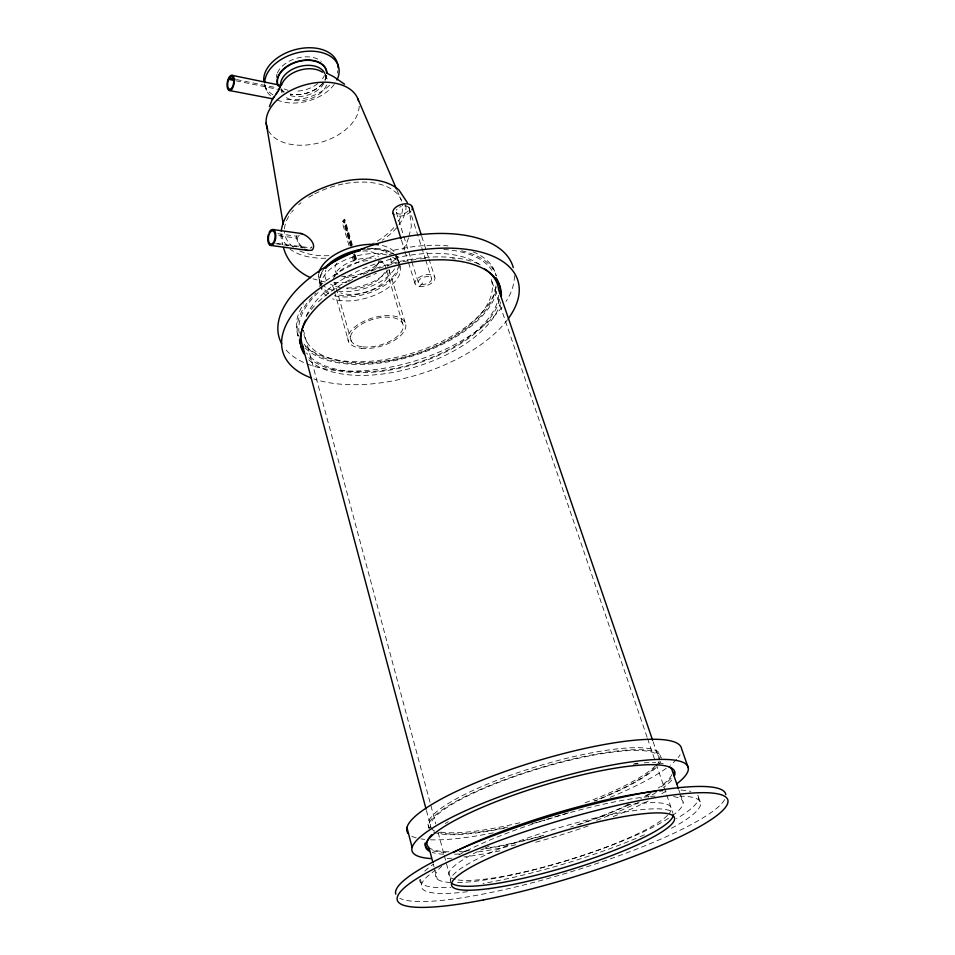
<?xml version="1.0" encoding="UTF-8"?>
<svg xmlns="http://www.w3.org/2000/svg" width="955" height="955" viewBox="0 0 955 955"><rect width="100%" height="100%" fill="white"/><g stroke="black" fill="none" stroke-linecap="round" stroke-linejoin="round"><path stroke-width="0.72" stroke-dasharray="4.78 3.58" d="M296.408 237.986L296.969 235.276M408.549 237.843L406.138 244.611L402.079 250.688M408.931 236.506L411.366 226.383L409.134 207.235M325.273 80.089L326.144 77.761M311.772 246.856L310.745 248.228M375.924 266.743L378.825 262.565C369.346 272.426 355.153 277.177 341.627 276.186M419.532 286.404L424.975 280.543M355.26 254.77L356.513 259.02L353.672 261.455L352.013 255.809M395.322 259.151L398.068 256.597L387.551 266.338M299.273 235.193C294.486 239.001 300.383 246.653 304.8 248.288M355.212 259.999L354.663 260.285L353.374 256.059M366.183 277.81L376.377 273.261M346.868 282.358L331.015 282.931M277.547 243.489L311.151 247.906M278.729 235.634L296.396 238.105L298.796 244.552L302.747 248.276M277.798 233.641L296.587 236.267M275.673 243.692L307.283 248.312M236.565 79.575L276.723 87.8M235.909 80.793L277.535 89.293M325.178 282.059L313.025 278.848M287.288 245.853L283.516 241.543L280.961 232.459L281.033 237.353L282.752 244.826M325.321 74.621L326.467 77.009M397.077 190.379L401.184 199.977M698.571 797.294L700.636 803.215M678.886 790.083L679.829 792.793M680.294 794.154L683.1 802.307M492.494 266.911L493.46 269.716M653.136 741.784L658.914 758.676M647.072 737.188L491.037 278.824A97.637 48.932 -16.9 0 1 406.83 356.382A97.637 48.932 -16.9 0 1 303.392 330.108L435.826 823.95M647.562 738.597L655.715 762.579M656.204 763.988L666.28 793.605M666.757 795.014L673 813.35M421.704 236.267L428.473 257.408M428.926 258.817L434.8 277.141M409.026 207.796L425.226 258.542M425.679 259.951L431.529 278.275M396.277 212.261L403.368 234.835M403.81 236.243L408.239 250.353M408.68 251.774L411.342 260.238M411.784 261.646L418.421 282.811M401.47 240.194L404.562 250.067M405.004 251.487L408.095 261.36M408.537 262.768L415.15 283.945M398.414 260.249L399.238 262.923M397.602 258.829L396.397 254.925A40.659 21.595 -16.2 0 0 378.323 244.778M405.159 322.575L388.554 268.104A29.366 15.423 -16.2 0 1 374.682 288.482A29.366 15.423 -16.2 0 1 340.637 292.875M386.13 269.25L384.829 264.977A26.668 14.074 -16.2 0 0 380.591 260.691M386.56 270.683L402.592 323.459M352.347 244.862L344.851 219.399L342.081 221.87L349.112 245.913M352.073 246.187L344.158 219.304L343.693 220.796M354.221 253.708L355.881 259.366M351.165 246.259L343.621 220.354L343.048 220.689L350.473 246.163M353.589 254.305L355.32 260.393L355.809 258.924M351.297 341.15L334.632 282.429A26.668 14.074 -16.2 0 0 339.097 286.56M334.059 290.129L333.271 287.324A29.366 15.423 -16.2 0 1 332.268 283.42M334.453 291.526L348.742 342.021M318.504 276.544L319.603 280.484M265.442 87.001L266.385 90.403M438.142 832.593L443.944 854.188M444.326 855.62L450.891 880.104M426.443 810.532L431.039 827.806A119.447 24.352 -16.9 0 1 541.664 767.808A119.447 24.352 -16.9 0 1 659.404 760.085M428.604 826.409L429.129 828.367A121.452 24.758 -16.9 0 1 538.572 768.25A121.452 24.758 -16.9 0 1 661.385 758.151M297.435 333.307L298.187 336.16A103.558 52 -16.9 0 1 315.759 293.209M433.295 864.012L434.024 866.77M434.394 868.143L437.306 879.185M421.621 883.924L420.021 877.776A145.554 25.487 -16.9 0 0 450.808 887.362M405.672 205.134L406.054 207.808A66.277 37.209 -16.1 0 1 382.334 240.206M451.249 882.754A116.367 19.78 -16.9 0 1 548.433 831.005A116.367 19.78 -16.9 0 1 672.595 812.669M667.593 815.295A116.152 20.162 -16.9 0 1 566.793 860.562A116.152 20.162 -16.9 0 1 456.633 879.734M455.177 879.436A116.152 20.162 -16.9 0 1 483.326 848.816M484.722 848.159A116.152 20.162 -16.9 0 1 489.056 846.178M626.647 805.113A116.152 20.162 -16.9 0 1 630.658 804.528M633.595 804.134A116.152 20.162 -16.9 0 1 669.025 813.708M390.702 258.208A34.141 18.133 -16.2 0 1 390.44 265.526M388.1 269.883A34.141 18.133 -16.2 0 1 343.036 287.837M340.326 287.527A34.141 18.133 -16.2 0 1 330.526 284.172M326.168 279.803A34.141 18.133 -16.2 0 1 325.858 270.181M371.113 248.3A34.141 18.133 -16.2 0 1 387.097 253.194M378.992 259.927A22.729 12.129 -16.2 0 1 369.072 272.199M356.943 276.723A22.729 12.129 -16.2 0 1 343.621 276.926M337.915 274.479A22.729 12.129 -16.2 0 1 336.793 263.186M362.757 251.022A22.729 12.129 -16.2 0 1 378.323 256.835M398.581 265.514A40.719 21.523 -16.2 0 1 375.53 288.697A40.719 21.523 -16.2 0 1 335.551 294.522M328.878 292.373A40.719 21.523 -16.2 0 1 321.799 286.846M321.167 285.879A40.719 21.523 -16.2 0 1 320.737 274.455M321.298 273.226A40.719 21.523 -16.2 0 1 324.569 268.224M367.293 248.539A40.719 21.523 -16.2 0 1 392.827 253.373M393.866 254.161A40.719 21.523 -16.2 0 1 398.677 264.356M396.922 256.238A40.659 21.595 -16.2 0 1 397.173 262.84M394.558 268.928A40.659 21.595 -16.2 0 1 338.727 291.323M333.104 290.332A40.659 21.595 -16.2 0 1 324.211 286.404M321.429 283.874A40.659 21.595 -16.2 0 1 318.624 274.181M402.604 208.787A60.75 34.07 -16.2 0 1 398.139 221.727M393.83 227.565A60.75 34.07 -16.2 0 1 372.343 243.895M328.938 255.665A60.75 34.07 -16.2 0 1 298.927 250.508M293.281 247.059A60.75 34.07 -16.2 0 1 284.459 231.468M284.483 228.83A60.75 34.07 -16.2 0 1 290.738 213.395M291.645 212.189A60.75 34.07 -16.2 0 1 293.412 210.052M298.652 204.812A60.75 34.07 -16.2 0 1 301.028 202.806M308.68 197.375A60.75 34.07 -16.2 0 1 313.526 194.545M314.78 193.877A60.75 34.07 -16.2 0 1 344.122 183.766M345.567 183.503A60.75 34.07 -16.2 0 1 402.58 205.755M326.55 85.031A23.66 15.22 -16 0 1 307.653 99.583A23.66 15.22 -16 0 1 284.53 96.18M282.047 92.886A23.66 15.22 -16 0 1 281.057 89.042M325.058 74.681A23.66 15.22 -16 0 1 327.195 79.563M325.178 74.645A23.016 14.862 -16 0 1 324.843 81.259M323.924 83.288A23.016 14.862 -16 0 1 287.658 94.545M281.534 88.887A23.016 14.862 -16 0 0 283.957 92.098L280.865 89.746A25.51 16.521 -16 0 0 283.826 91.883M359.175 106.208A47.643 29.796 -16 0 1 319.436 142.761A47.643 29.796 -16 0 1 268.271 130.405M337.903 70.431A38.033 24.723 -16 0 1 337.306 73.129M329.594 85.234A38.033 24.723 -16 0 1 283.504 98.843M273.011 94.891A38.033 24.723 -16 0 1 264.129 83.348M326.753 75.493A25.51 16.521 -16 0 1 325.13 80.005M322.886 83.264A25.51 16.521 -16 0 1 290.213 94.175M324.378 75.505A25.164 16.354 -16 0 1 322.456 78.788M317.74 83.598A25.164 16.354 -16 0 1 295.322 91.191M288.016 90.295A25.164 16.354 -16 0 1 284.22 88.922M276.413 77.462A25.164 16.354 -16 0 1 277.034 74.096M277.439 72.962A25.164 16.354 -16 0 1 297.268 58.088A25.164 16.354 -16 0 1 321.358 61.359M326.467 75.6A25.2 16.319 -16 0 1 290.38 94.056M284.077 91.787A25.2 16.319 -16 0 1 281.14 89.675M325.762 258.22A63.03 35.323 -16.1 0 1 290.117 249.1M334.25 84.422A38.081 24.675 -16 0 1 276.652 99.702M270.48 95.691A38.081 24.675 -16 0 1 264.702 84.171M724.63 799.586A172.389 29.593 -16.9 0 1 569.347 872.297A172.389 29.593 -16.9 0 1 399.799 898.285M679.638 796.148A145.817 24.997 -16.9 0 1 669.574 829.274M467.413 891.695A145.817 24.997 -16.9 0 1 435.11 870.506M496.087 287.001A103.45 52.131 -16.9 0 1 411.629 353.362A103.45 52.131 -16.9 0 1 304.55 345.173M298.33 335.874A103.45 52.131 -16.9 0 1 303.714 303.762M319.268 286.297A103.45 52.131 -16.9 0 1 448.002 245.889M473.083 251.822A103.45 52.131 -16.9 0 1 496.087 275.84M496.719 291.203A103.558 52 -16.9 0 1 411.163 356.442A103.558 52 -16.9 0 1 305.302 347.99M389.163 254.555A103.558 52 -16.9 0 1 396.468 252.765M461.563 250.783A103.558 52 -16.9 0 1 496.361 275.971M495.92 285.855A101.851 51.14 -16.9 0 1 412.262 355.32A101.851 51.14 -16.9 0 1 304.072 344.158M299.225 333.116A101.851 51.14 -16.9 0 1 319.448 291.323M443.777 249.47A101.851 51.14 -16.9 0 1 491.885 270.372M410.925 211.341A10.147 5.635 -17.8 0 1 397.447 216.057M306.197 316.153A97.637 48.932 -16.9 0 1 385.593 260.631A97.637 48.932 -16.9 0 1 480.544 265.156M673.562 796.577A129.283 22.622 -16.9 0 1 673.896 814.52M668.572 818.244A129.283 22.622 -16.9 0 1 455.75 882.611M450.366 882.48A129.283 22.622 -16.9 0 1 441.747 866.304M459.021 854.821A129.283 22.622 -16.9 0 1 545.019 819.987M546.451 819.533A129.283 22.622 -16.9 0 1 649.102 796.613M650.653 796.47A129.283 22.622 -16.9 0 1 655.13 796.136M697.771 795.205A145.554 25.487 -16.9 0 1 676.582 818.662M644.446 834.789A145.554 25.487 -16.9 0 1 637.582 837.762M636.185 838.347A145.554 25.487 -16.9 0 1 483.063 883.435M424.796 871.115A145.554 25.487 -16.9 0 1 433.439 864.191M681.011 790.083A145.554 25.487 -16.9 0 1 690.859 791.385M671.783 774.612A128.054 24.89 -16.9 0 1 658.329 788.006M649.042 793.88A128.054 24.89 -16.9 0 1 640.805 798.44M627.913 804.814A128.054 24.89 -16.9 0 1 570.613 827.078M543.765 835.255A128.054 24.89 -16.9 0 1 485.689 848.398M469.406 850.63A128.054 24.89 -16.9 0 1 459.128 851.514M448.898 851.788A128.054 24.89 -16.9 0 1 429.81 848.124M633.308 764.227A128.054 24.89 -16.9 0 1 638.119 763.833M671.675 780.092A130.143 25.14 -16.9 0 1 663.379 787.565M656.157 792.483A130.143 25.14 -16.9 0 1 648.457 797.043M639.265 801.925A130.143 25.14 -16.9 0 1 596.636 820.333M515.796 844.757A130.143 25.14 -16.9 0 1 476.76 852.123M459.343 853.961A130.143 25.14 -16.9 0 1 454.198 854.236M443.574 854.2A130.143 25.14 -16.9 0 1 432.209 852.397M666.053 791.146A144.253 27.886 -16.9 0 1 659.821 794.811M648.099 801.042A144.253 27.886 -16.9 0 1 613.05 816.644M588.125 825.98A144.253 27.886 -16.9 0 1 532.21 843.158M499.919 850.821A144.253 27.886 -16.9 0 1 463.927 856.957M451.918 858.187A144.253 27.886 -16.9 0 1 445.09 858.617M680.091 754.796A143.405 29.438 -16.9 0 1 678.205 757.542M676.653 759.38A143.405 29.438 -16.9 0 1 670.267 765.253M666.232 768.321A143.405 29.438 -16.9 0 1 609.923 797.473M568.38 812.777A143.405 29.438 -16.9 0 1 530.944 823.962M493.246 832.856A143.405 29.438 -16.9 0 1 430.395 839.791M424.724 839.397A143.405 29.438 -16.9 0 1 420.964 838.908M416.249 837.893A143.405 29.438 -16.9 0 1 410.364 835.398M655.548 765.683A121.381 24.89 -16.9 0 1 583.135 803.489M519.842 822.733A121.381 24.89 -16.9 0 1 440.231 832.008M430.06 828.224A121.381 24.89 -16.9 0 1 535.922 766.805A121.381 24.89 -16.9 0 1 660.645 757.625M659.141 761.099A119.447 24.352 -16.9 0 1 656.574 765.564M654.402 767.987A119.447 24.352 -16.9 0 1 594.082 800.935M507.976 827.006A119.447 24.352 -16.9 0 1 438.823 832.545M434.716 831.065A119.447 24.352 -16.9 0 1 431.636 828.725M498.701 295.238A102.161 50.77 -16.9 0 1 414.076 363.628A102.161 50.77 -16.9 0 1 306.543 352.932M348.551 281.558A102.161 50.77 -16.9 0 1 353.863 278.765M363.437 274.276A102.161 50.77 -16.9 0 1 415.974 259.509M420.439 258.96A102.161 50.77 -16.9 0 1 426.348 258.399M452.407 258.662A102.161 50.77 -16.9 0 1 455.26 259.008M507.535 319.65A122.813 60.857 -16.9 0 1 313.741 378.872M514.411 275.685A122.192 61.621 -16.9 0 1 506.066 301.434M502.02 307.2A122.192 61.621 -16.9 0 1 387.945 367.591A122.192 61.621 -16.9 0 1 283.969 347.334M500.587 301.935A103.976 51.486 -16.9 0 1 413.802 367.448A103.976 51.486 -16.9 0 1 307.582 358.531M334.429 276.855A29.366 15.423 -16.2 0 1 368.749 260.584M379.326 261.575A29.366 15.423 -16.2 0 1 385.904 264.762M395.692 256.37A41.065 21.679 -16.2 0 1 382.525 286.739A41.065 21.679 -16.2 0 1 331.528 294.856M328.759 293.734A41.065 21.679 -16.2 0 1 321.119 287.133L322.241 291.156A41.125 21.607 -16.2 0 0 326.312 295.632M320.51 285.843A41.065 21.679 -16.2 0 1 323.876 270.54M365.526 249.924A41.065 21.679 -16.2 0 1 391.359 253.23M384.459 272.533A26.668 14.074 -16.2 0 1 346.617 288.708M333.725 278.872A26.668 14.074 -16.2 0 1 348.42 262.744A26.668 14.074 -16.2 0 1 375.888 258.889M400.145 265.574A41.125 21.607 -16.2 0 1 379.004 293.233A41.125 21.607 -16.2 0 1 332.65 298.843M320.773 285.7A41.125 21.607 -16.2 0 1 344.218 260.369A41.125 21.607 -16.2 0 1 387.36 255.164M392.601 257.265A41.125 21.607 -16.2 0 1 398.987 262.983M404.586 205.886A6.757 3.76 -17.8 0 1 409.038 209.455A6.757 3.76 -17.8 0 1 401.84 214.039A6.757 3.76 -17.8 0 1 396.11 211.282M396.397 210.219A6.757 3.76 -17.8 0 1 397.101 209.145M399.584 207.235A6.757 3.76 -17.8 0 1 401.196 206.531M660.609 761.624A121.452 24.758 -16.9 0 1 658.401 765.098M656.18 767.557A121.452 24.758 -16.9 0 1 594.846 801.042M504.538 828.128A121.452 24.758 -16.9 0 1 431.624 830.957M671.031 778.194A130.071 25.284 -16.9 0 1 659.965 787.684M650.522 793.653A130.071 25.284 -16.9 0 1 643.61 797.497M629.834 804.385A130.071 25.284 -16.9 0 1 578.014 824.965M540.387 836.544A130.071 25.284 -16.9 0 1 482.908 849.27M465.777 851.49A130.071 25.284 -16.9 0 1 460.167 851.979M445.889 852.397A130.071 25.284 -16.9 0 1 431.696 850.451M445.328 823.485A130.071 25.284 -16.9 0 1 448.289 821.718M634.681 763.487A130.071 25.284 -16.9 0 1 637.964 763.2M644.207 762.806A130.071 25.284 -16.9 0 1 655.011 762.747M658.461 762.973A130.071 25.284 -16.9 0 1 665.683 764.096M499.632 299.154A103.868 51.618 -16.9 0 1 415.532 363.974A103.868 51.618 -16.9 0 1 308.895 357.743M306.328 316.26A103.868 51.618 -16.9 0 1 316.236 303.941M318.457 301.744A103.868 51.618 -16.9 0 1 481.308 265.263M351.428 245.495L343.943 220.032L351.392 245.531M355.582 259.641L353.923 253.982L355.558 259.676M361.324 348.277A29.939 14.731 -16.3 0 0 405.851 326.371A29.939 14.731 -16.3 0 0 363.33 321.549A29.939 14.731 -16.3 0 0 361.324 348.277M419.448 286.393A10.41 5.336 -17.7 0 0 434.991 278.538A10.41 5.336 -17.7 0 0 420.451 276.616A10.41 5.336 -17.7 0 0 419.448 286.393M362.781 346.856A27.229 13.394 -16.3 0 0 403.237 326.908A27.229 13.394 -16.3 0 0 364.535 322.563A27.229 13.394 -16.3 0 0 362.781 346.856M421.298 284.459A6.936 3.557 -17.7 0 0 431.66 279.206A6.936 3.557 -17.7 0 0 421.943 277.941A6.936 3.557 -17.7 0 0 421.298 284.459"/><path stroke-width="1.43" d="M281.2 231.026C285.33 201.72 317.776 187.717 343.334 181.355A63.149 35.454 -16.2 0 1 399.142 190.248L407.331 202.627M273.19 97.804L273.727 97.159M280.101 86.702L278.944 89.388M272.688 98.807L229.415 90.51M269.406 106.554L272.545 98.819M277.81 91.274L276.222 93.721M273.19 242.892L273.93 241.699A6.721 3.307 -82.9 0 0 273.44 231.158A6.721 3.307 -82.9 0 0 268.427 237.556A6.721 3.307 -82.9 0 0 272.342 243.716L272.796 243.274M272.664 99.117L278.585 90.51L280.83 85.377L231.946 75.314M300.073 233.498C306.531 233.796 317.908 244.337 311.939 250.294L307.713 250.401L270.372 245.375M273.118 229.546L302.09 233.641M235.133 79.277L229.403 78.107L230.155 77.188A6.422 2.913 -80.6 0 1 233.689 82.273A6.422 2.913 -80.6 0 1 229.164 89.066A6.422 2.913 -80.6 0 1 228.722 79.337L234.464 80.507M305.218 249.589L307.713 250.401M327.35 73.44L333.964 76.866L344.552 84.231M310.662 277.714C297.984 272.223 286.798 261.145 283.504 247.464M357.743 98.544L396.492 189.018M688.304 767.916L681.572 748.672A143.405 29.438 -16.9 0 0 530.825 762.878A143.405 29.438 -16.9 0 0 408.442 833.799M678.42 788.723L672.344 771.067A128.054 24.89 -16.9 0 0 668.81 766.662M652.659 740.376L498.641 289.795A102.161 50.77 -16.9 0 0 484.83 268.988M412.226 206.674L421.251 234.858M393.09 213.371L401.028 238.774M302.64 345.877L426.061 809.1M432.925 862.628L428.914 847.443A128.054 24.89 -16.9 0 1 431.779 834.706M406.937 827.519L412.118 847.479M266.17 122.897L283.229 224.138M673.275 814.627A116.367 19.78 -16.9 0 1 572.964 864.812A116.367 19.78 -16.9 0 1 452.419 883.733M318.851 272.963A40.659 21.595 -16.2 0 1 378.323 244.778M324.569 268.224A40.719 21.523 -16.2 0 1 364.667 248.813M281.641 84.888A23.66 15.22 -16 0 1 299.19 70.36A23.66 15.22 -16 0 1 322.396 72.222M280.567 85.126A23.016 14.862 -16 0 1 299.655 66.492A23.016 14.862 -16 0 1 324.748 73.428M267.71 129.223A47.643 29.796 -16 0 1 302.866 85.532A47.643 29.796 -16 0 1 358.567 101.015M277.619 84.852A25.51 16.521 -16 0 1 299.285 61.025A25.51 16.521 -16 0 1 326.944 73.272M263.747 80.769A38.033 24.723 -16 0 1 300.085 48.574A38.033 24.723 -16 0 1 338.106 67.769M264.666 82.858A38.081 24.675 -16 0 1 308.477 51.2A38.081 24.675 -16 0 1 336.936 80.041M269.131 232.423A8.07 3.963 -82.9 0 1 275.673 233.951A8.07 3.963 -82.9 0 1 271.077 245.483A8.07 3.963 -82.9 0 1 268.427 234.202M278.478 86.153A25.2 16.319 -16 0 1 298.282 61.574A25.2 16.319 -16 0 1 326.658 73.392M395.788 894.155A172.389 29.593 -16.9 0 1 554.151 815.069A172.389 29.593 -16.9 0 1 725.824 794.644M393.985 214.6A10.147 5.635 -17.8 0 1 401.733 204.382A10.147 5.635 -17.8 0 1 411.999 209.73M453.386 852.517A145.554 25.487 -16.9 0 1 656.228 791.194M659.451 790.871A145.554 25.487 -16.9 0 1 662.555 790.585M429.547 851.311A130.143 25.14 -16.9 0 1 540.625 786.156A130.143 25.14 -16.9 0 1 674.337 775.985M431.111 858.581A144.253 27.886 -16.9 0 1 541.795 782.467A144.253 27.886 -16.9 0 1 676.701 783.888M303.678 348.312A102.161 50.77 -16.9 0 1 305.695 320.14M310.864 377.834A122.813 60.857 -16.9 0 1 310.518 295.441A122.813 60.857 -16.9 0 1 464.727 249.112A122.813 60.857 -16.9 0 1 508.382 318.493M281.725 343.776A122.192 61.621 -16.9 0 1 372.987 244.981A122.192 61.621 -16.9 0 1 513.301 267.651M304.156 354.066A103.976 51.486 -16.9 0 1 387.766 267.758A103.976 51.486 -16.9 0 1 501.363 296.241M325.774 268.271A41.065 21.679 -16.2 0 1 360.214 250.771M674.29 771.592A130.071 25.284 -16.9 0 1 673.669 774.063M429.034 849.353A130.071 25.284 -16.9 0 1 425.023 843.11M496.158 277.857A103.868 51.618 -16.9 0 1 500.408 293.448M304.156 352.383A103.868 51.618 -16.9 0 1 301.004 346.343M300.204 343.764A103.868 51.618 -16.9 0 1 299.524 339.705M232.244 88.672A7.7 3.486 -80.6 0 0 232.793 75.708A7.7 3.486 -80.6 0 0 227.039 84.338A7.7 3.486 -80.6 0 0 232.244 88.672M483.385 899.944A172.7 29.008 -16.9 0 0 727.961 800.588A172.7 29.008 -16.9 0 0 476.306 849.604A172.7 29.008 -16.9 0 0 483.385 899.944M488.888 888.628A116.498 19.518 -16.9 0 0 672.344 823.473A116.498 19.518 -16.9 0 0 527.817 842.608A116.498 19.518 -16.9 0 0 488.888 888.628"/></g></svg>
